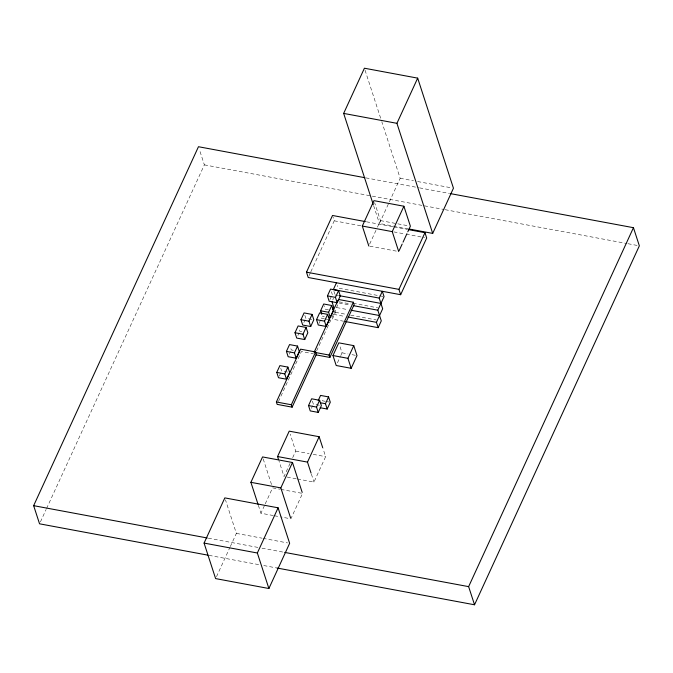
<?xml version="1.0" encoding="UTF-8"?>
<svg xmlns="http://www.w3.org/2000/svg" width="673" height="673" viewBox="0 0 673 673"><rect width="100%" height="100%" fill="white"/><g stroke="black" fill="none" stroke-linecap="round" stroke-linejoin="round"><path stroke-width="0.5" stroke-dasharray="3.37 2.52" d="M40.422 521.903L46.117 509.495M46.563 508.536L204.365 164.86L199.401 149.583M309.092 275.61L310.396 272.775M310.825 271.833L334.254 220.811L333.101 217.253M279.278 376.039L280.843 372.649M289.323 354.166L290.492 351.626M297.887 335.524L299.056 332.975M303.868 322.502L305.037 319.961M278.454 401.545L300.108 354.393M300.545 353.451L301.411 351.558L313.382 353.788M319.044 323.301L320.6 319.911M329.955 299.535L331.511 296.137M332.748 299.973L333.522 298.274M316.638 350.885L326.598 329.198M327.036 328.256L333.53 314.106M333.959 313.164L338.292 303.733M334.851 310.564L335.432 312.339L332.319 319.128L343.524 321.214M216.479 576.711L229.88 547.519M230.309 546.577L236.366 533.395L225.472 499.862M369.654 244.114L376.998 228.13M377.427 227.188L380.455 220.601L374.617 202.649M408.107 228.828L379.421 223.486L388.935 202.766M389.364 201.824L400.174 178.286L381.81 121.763M273.322 515.543L260.939 513.238L264.826 504.775M265.255 503.841L272.599 487.849L279.825 489.195M311.414 408.368L312.583 405.827M290.088 463.327L284.04 476.492L278.858 460.534M292.679 457.682L295.699 451.095L290.189 434.144M337.459 362.797L340.37 356.446M340.79 355.537L342.035 352.82L339.444 344.845M297.458 478.991L313.971 482.061L325.631 456.673L323.04 448.689M400.174 178.286L413.491 180.768M417.588 181.533L451.398 187.826M365.851 177.874L418.547 187.683M419.573 187.876L449.539 193.454M204.365 164.86L444.071 209.488M445.105 209.682L626.95 243.533M627.985 243.719L639.35 245.838M380.455 220.601L409.352 225.985M366.415 221.787L393.116 226.759M394.151 226.952L407.502 229.434M334.254 220.811L360.955 225.783M393.823 231.899L405.121 234.002M406.156 234.196L424.638 237.636M369.822 246.192L396.658 251.18M383.038 296.44L338.199 288.094L337.333 285.428M338.292 295.556L332.294 294.438L331.427 291.771M353.123 303.254L377.578 307.805M339.158 301.849L351.129 304.07M339.099 303.001L350.305 305.088M336.761 307.578L347.966 309.664M328.458 309.891L325.454 309.336L324.302 305.778M335.432 312.339L346.645 314.426M350.717 315.183L376.19 319.927M333.64 314.367L344.845 316.453M322.333 316.125L324.336 316.495M324.378 318.766L321.383 318.211L320.516 315.544M325.379 318.952L328.382 319.515M311.818 319.381L305.811 318.262L304.659 314.703M301.832 331.654L299.838 331.284L298.677 327.726M342.035 352.82L348.025 353.939M352.013 354.679L356 355.42M293.277 350.296L291.274 349.926L290.122 346.368M287.623 372.068L281.617 370.949L280.75 368.282M325.295 401.318L322.3 400.755L321.433 398.088M326.296 401.503L329.299 402.059M319.364 405.247L313.366 404.128L312.205 400.57M295.699 451.095L309.117 453.594M313.248 454.368L325.631 456.673M287.135 477.064L296.423 478.797M280.851 489.389L302.53 493.418L290.871 518.816L280.548 516.889M274.357 515.737L279.514 516.696M236.366 533.395L261.974 538.164M263 538.358L287.59 542.934M208.268 538.173L257.86 547.401M261.99 548.175L283.686 552.213M208.992 555.351L259.618 564.782M263.757 565.547L277.183 568.046M365.052 70.202L381.49 120.77M373.624 205.635L379.421 223.486M333.926 291.325L334.792 293.992M311.38 474.086L313.971 482.061M263.202 458.927L272.279 486.857M258.348 505.263L260.939 513.238"/><path stroke-width="1.01" d="M207.957 555.166L39.547 523.813L33.65 505.667L198.468 146.722L364.816 177.689M373.296 204.642L343.659 113.409L364.413 68.217L417.681 78.135L453.451 188.204L432.697 233.405L409.134 229.013M408.528 229.628L424.957 232.69L426.69 238.023L400.662 294.707L308.226 277.503L306.493 272.17L332.521 215.478L365.389 221.594M276.771 372.405L279.884 365.616L287.893 367.105L289.626 372.438L286.505 379.227L278.504 377.738L276.771 372.405L284.772 373.894L286.505 379.227M286.42 351.382L289.541 344.593L297.542 346.082L299.275 351.415L296.162 358.204L288.153 356.715L286.42 351.382L294.429 352.871L296.162 358.204M294.984 332.74L298.105 325.951L306.106 327.44L307.839 332.773L304.718 339.562L296.717 338.073L294.984 332.74L302.985 334.229L304.718 339.562M300.966 319.717L304.078 312.928L312.087 314.417L313.82 319.751L310.699 326.54L302.699 325.051L300.966 319.717L308.966 321.206L310.699 326.54M204.079 543.086L224.832 497.894L278.1 507.812L289.642 543.313L268.889 588.513L215.612 578.595L204.079 543.086L257.347 553.004L268.889 588.513M432.697 233.405L396.927 123.327L417.681 78.135M284.772 373.894L287.893 367.105M294.429 352.871L297.542 346.082M302.985 334.229L306.106 327.44M308.966 321.206L312.087 314.417M276.384 401.983L300.629 349.169L315.595 351.954L316.377 354.351L292.124 407.165L277.158 404.372L276.384 401.983L291.342 404.767L292.124 407.165M316.529 319.667L319.65 312.878L327.65 314.367L329.383 319.7L326.262 326.489L318.262 325L316.529 319.667L324.529 321.156L326.262 326.489M321.761 314.35L320.6 310.791L323.721 304.003L331.722 305.492L333.455 310.825L330.342 317.614L328.34 317.244M327.44 295.893L330.561 289.104L338.561 290.593L340.294 295.927L337.181 302.715L329.173 301.226L327.44 295.893L335.448 297.382L337.181 302.715M368.796 245.998L362.31 226.052L373.969 200.655L403.901 206.232L410.379 226.178L407.788 231.815M336.466 282.761L333.354 289.55L379.202 298.089L382.668 308.756L376.434 322.333L378.167 327.667L345.56 321.593M324.529 321.156L327.65 314.367M330.342 317.614L328.609 312.28L331.722 305.492M335.448 297.382L338.561 290.593M258.02 504.262L250.894 482.322L262.554 456.933L292.486 462.502L302.202 492.426M332.529 309.555L333.699 307.006L331.966 301.672M314.131 352.265L337.947 300.394M291.342 404.767L315.595 351.954M278.529 459.533L277.562 456.546L289.222 431.149L319.145 436.727L322.712 447.696M315.906 354.848L329.871 357.447L329.097 355.05L353.342 302.236L338.384 299.451M329.871 357.447L354.124 304.633L353.342 302.236M308.512 405.583L311.633 398.795L319.633 400.284L321.366 405.617L318.245 412.406L310.245 410.917L308.512 405.583L316.512 407.072L318.245 412.406M332.967 355.546L338.797 342.843L353.762 345.636L357.001 355.605L351.171 368.299L336.206 365.515L332.967 355.546L347.933 358.33L351.171 368.299M398.719 251.567L392.241 231.621L403.901 206.232M318.228 400.519L320.567 395.421L328.567 396.91L330.3 402.244L327.179 409.033L320.18 407.737M316.512 407.072L319.633 400.284M290.543 517.815L280.826 487.891L292.486 462.502M327.179 409.033L325.446 403.699L328.567 396.91M257.347 553.004L278.1 507.812M347.933 358.33L353.762 345.636M399.156 250.625L402.176 244.047M403.043 242.162L406.929 233.699M379.202 298.089L382.323 291.3L384.056 296.633L377.822 310.211L381.288 320.878L378.167 327.667M311.052 473.085L307.494 462.115L319.145 436.727M400.662 294.707L398.929 289.373L424.957 232.69M277.183 568.046L474.532 604.783L468.635 586.637L633.453 227.693L450.574 193.647M474.532 604.783L639.35 245.838L633.453 227.693M343.659 113.409L396.927 123.327M362.31 226.052L392.241 231.621M306.493 272.17L398.929 289.373M339.158 295.64L380.935 303.422M353.367 305.66L377.822 310.211M351.02 310.228L379.555 315.544M320.6 310.791L328.609 312.28M347.907 317.017L376.434 322.333M315.124 352.45L329.097 355.05M320.449 402.774L325.446 403.699M277.562 456.546L307.494 462.115M250.894 482.322L280.826 487.891M33.65 505.667L207.234 537.979M284.721 552.407L468.635 586.637"/></g></svg>
